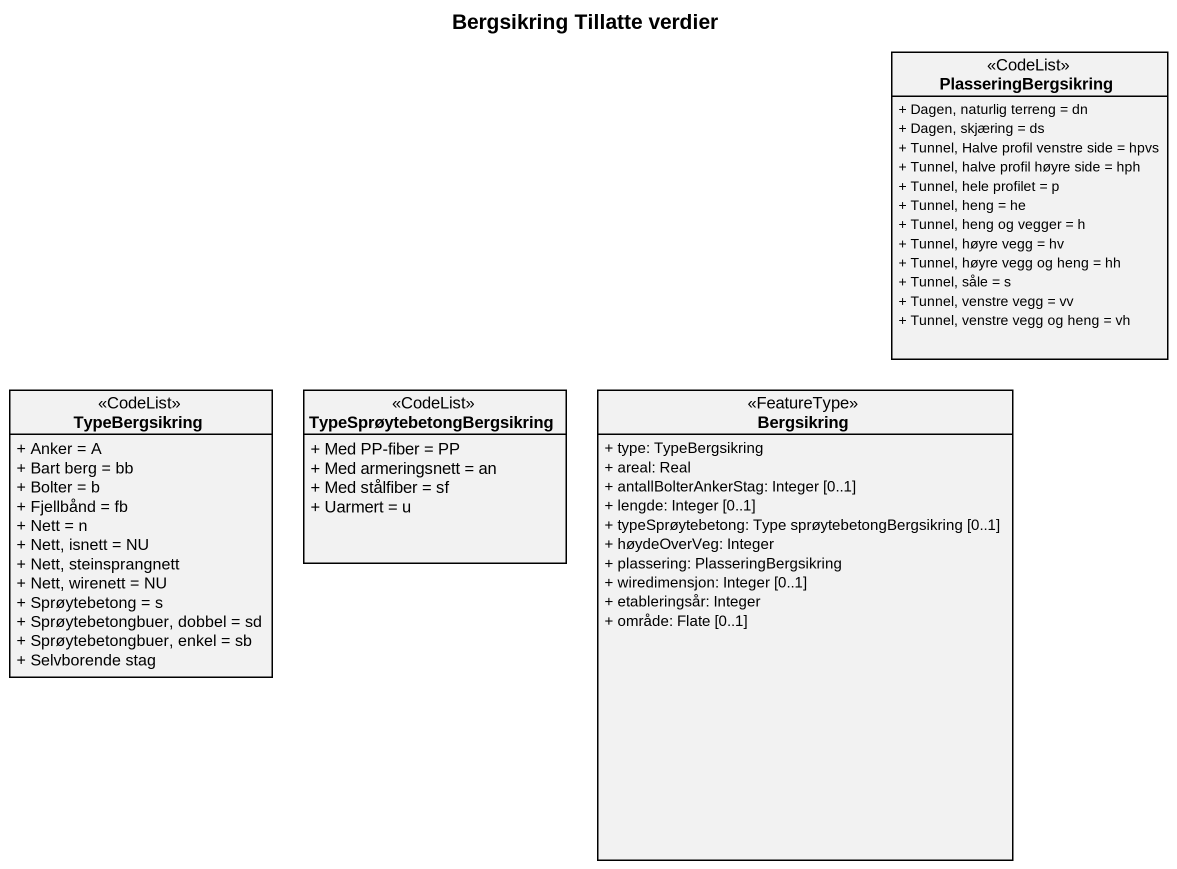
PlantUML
@startuml
title Bergsikring Tillatte verdier
hide circle
hide empty members
skinparam classAttributeIconSize 0
class PlasseringBergsikring <<CodeList>> {
  + Dagen, naturlig terreng = dn
  + Dagen, skjæring = ds
  + Tunnel, Halve profil venstre side = hpvs
  + Tunnel, halve profil høyre side = hph
  + Tunnel, hele profilet = p
  + Tunnel, heng = he
  + Tunnel, heng og vegger = h
  + Tunnel, høyre vegg = hv
  + Tunnel, høyre vegg og heng = hh
  + Tunnel, såle = s
  + Tunnel, venstre vegg = vv
  + Tunnel, venstre vegg og heng = vh
}
class TypeBergsikring <<CodeList>> {
  + Anker = A
  + Bart berg = bb
  + Bolter = b
  + Fjellbånd = fb
  + Nett = n
  + Nett, isnett = NU
  + Nett, steinsprangnett
  + Nett, wirenett = NU
  + Sprøytebetong = s
  + Sprøytebetongbuer, dobbel = sd
  + Sprøytebetongbuer, enkel = sb
  + Selvborende stag
}
class TypeSprøytebetongBergsikring <<CodeList>> {
  + Med PP-fiber = PP
  + Med armeringsnett = an
  + Med stålfiber = sf
  + Uarmert = u
}
class Bergsikring <<FeatureType>> {
  + type: TypeBergsikring
  + areal: Real
  + antallBolterAnkerStag: Integer [0..1]
  + lengde: Integer [0..1]
  + typeSprøytebetong: Type sprøytebetongBergsikring [0..1]
  + høydeOverVeg: Integer
  + plassering: PlasseringBergsikring
  + wiredimensjon: Integer [0..1]
  + etableringsår: Integer
  + område: Flate [0..1]
}
@enduml
